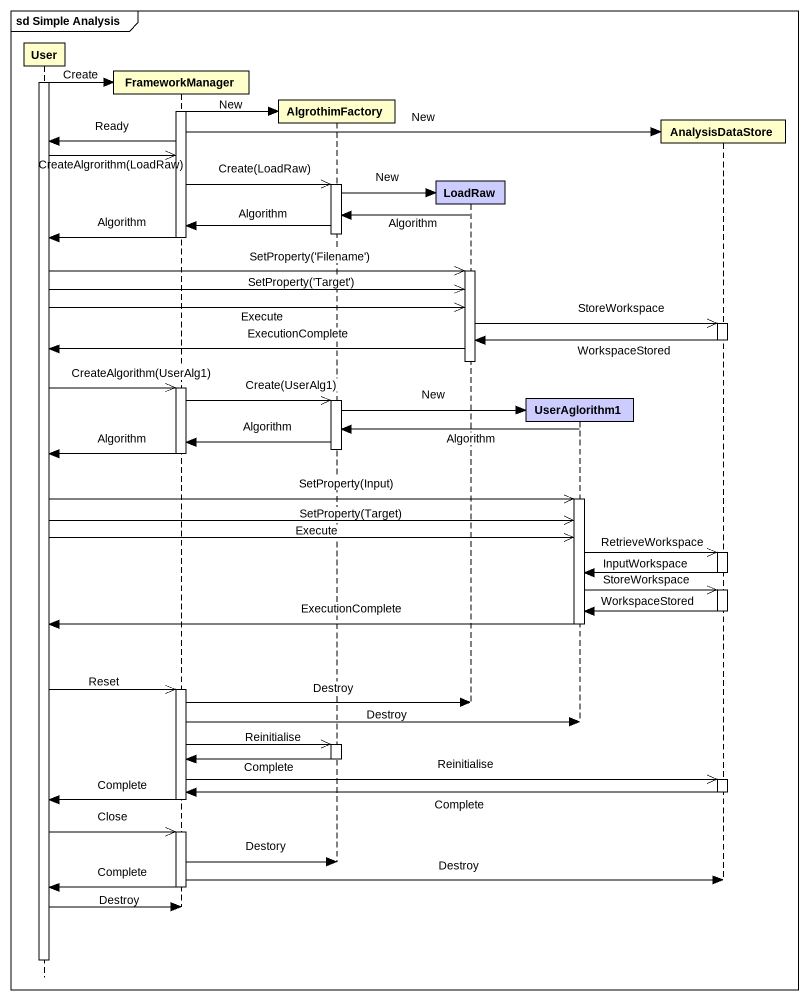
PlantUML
@startuml
mainframe sd Simple Analysis
hide footbox
participant User #FFFFCC
participant FrameworkManager
participant AlgrothimFactory
participant LoadRaw #CCCCFF
participant UserAglorithm1 #CCCCFF
participant AnalysisDataStore

activate User
User -> FrameworkManager : Create
activate FrameworkManager
FrameworkManager -> AlgrothimFactory : New
FrameworkManager -> AnalysisDataStore : New
FrameworkManager -> User : Ready
User ->> FrameworkManager : CreateAlgrorithm(LoadRaw)
FrameworkManager ->> AlgrothimFactory : Create(LoadRaw)
activate AlgrothimFactory
AlgrothimFactory -> LoadRaw : New
LoadRaw -> AlgrothimFactory : Algorithm
AlgrothimFactory -> FrameworkManager : Algorithm
deactivate AlgrothimFactory
FrameworkManager -> User : Algorithm
deactivate FrameworkManager
User ->> LoadRaw : SetProperty('Filename')
activate LoadRaw
User ->> LoadRaw : SetProperty('Target')
User ->> LoadRaw : Execute
LoadRaw ->> AnalysisDataStore : StoreWorkspace
activate AnalysisDataStore
AnalysisDataStore -> LoadRaw : WorkspaceStored
deactivate AnalysisDataStore
LoadRaw -> User : ExecutionComplete
deactivate LoadRaw
User ->> FrameworkManager : CreateAlgorithm(UserAlg1)
activate FrameworkManager
FrameworkManager ->> AlgrothimFactory : Create(UserAlg1)
activate AlgrothimFactory
AlgrothimFactory -> UserAglorithm1 : New
UserAglorithm1 -> AlgrothimFactory : Algorithm
AlgrothimFactory -> FrameworkManager : Algorithm
deactivate AlgrothimFactory
FrameworkManager -> User : Algorithm
deactivate FrameworkManager
User ->> UserAglorithm1 : SetProperty(Input)
activate UserAglorithm1
User ->> UserAglorithm1 : SetProperty(Target)
User ->> UserAglorithm1 : Execute
UserAglorithm1 ->> AnalysisDataStore : RetrieveWorkspace
activate AnalysisDataStore
AnalysisDataStore -> UserAglorithm1 : InputWorkspace
deactivate AnalysisDataStore
UserAglorithm1 ->> AnalysisDataStore : StoreWorkspace
activate AnalysisDataStore
AnalysisDataStore -> UserAglorithm1 : WorkspaceStored
deactivate AnalysisDataStore
UserAglorithm1 -> User : ExecutionComplete
deactivate UserAglorithm1
User ->> FrameworkManager : Reset
activate FrameworkManager
FrameworkManager -> LoadRaw : Destroy
FrameworkManager -> UserAglorithm1 : Destroy
FrameworkManager ->> AlgrothimFactory : Reinitialise
activate AlgrothimFactory
AlgrothimFactory -> FrameworkManager : Complete
deactivate AlgrothimFactory
FrameworkManager ->> AnalysisDataStore : Reinitialise
activate AnalysisDataStore
AnalysisDataStore -> FrameworkManager : Complete
deactivate AnalysisDataStore
FrameworkManager -> User : Complete
deactivate FrameworkManager
User ->> FrameworkManager : Close
activate FrameworkManager
FrameworkManager -> AlgrothimFactory : Destory
FrameworkManager -> AnalysisDataStore : Destroy
FrameworkManager -> User : Complete
deactivate FrameworkManager
User -> FrameworkManager : Destroy
deactivate User
@enduml
